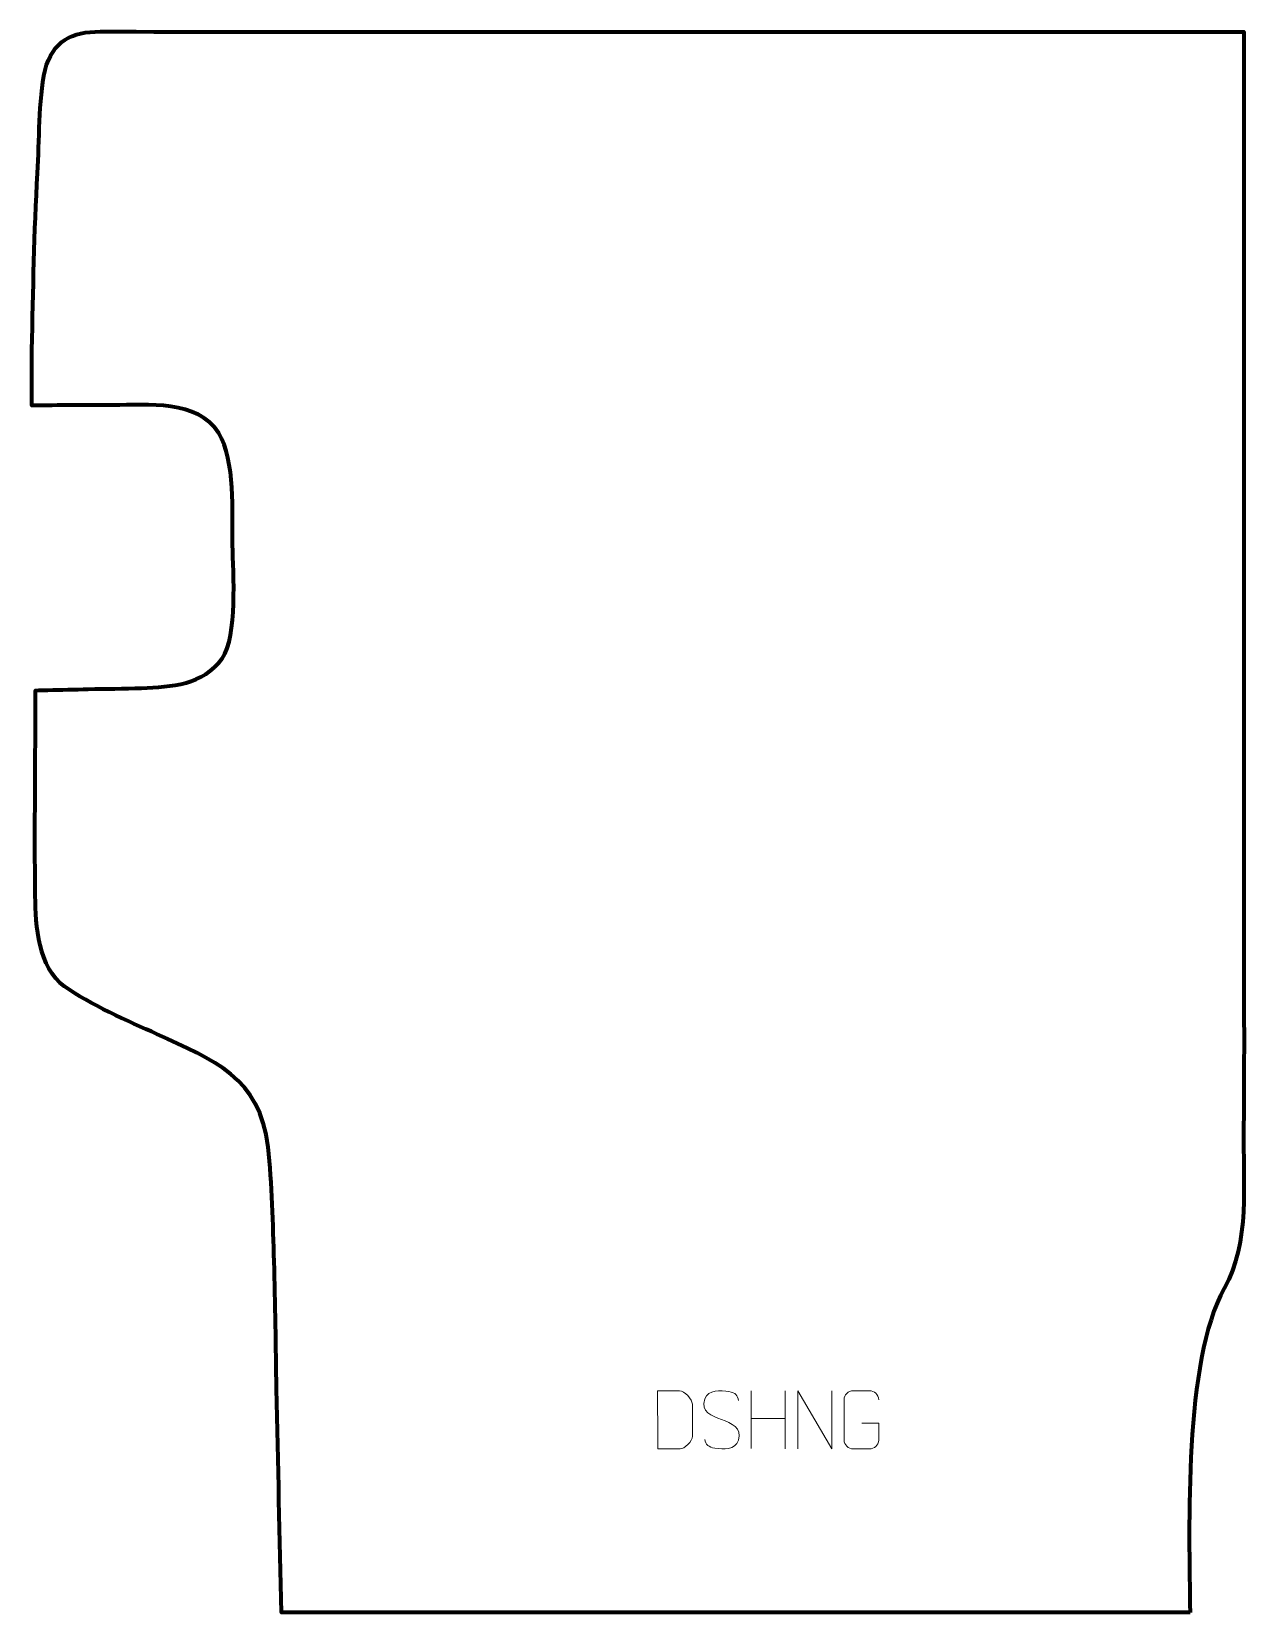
# Model space of a CAD drawing. Header units: millimetres. Extents: x 1002 to 1526, y 38 to 718.
import ezdxf

# ---------------------------------------------------------------- set-up
doc = ezdxf.new("R2010")
doc.units = ezdxf.units.MM
doc.header["$MEASUREMENT"] = 0
doc.layers.add('layer 2', color=7, linetype='Continuous')
doc.layers.add('layer 3', color=7, linetype='Continuous')

msp = doc.modelspace()

# ---------------------------------------------------------------- linework, layer by layer
at = {"layer": 'layer 2', "color": 142, "lineweight": 9}
for points, knots in [([(1271.3902, 107.8583), (1273.7266, 107.8587), (1278.6862, 107.8347), (1281.0221, 107.8343), (1281.0221, 107.8343), (1282.9508, 107.7287), (1286.2757, 111.2771), (1286.2645, 113.2982), (1286.2645, 113.2982), (1286.2641, 119.0793), (1286.2641, 121.2532), (1286.2645, 127.0335), (1286.2645, 127.0335), (1286.2602, 129.1757), (1282.8793, 132.8428), (1280.7228, 132.8293), (1280.7228, 132.8293), (1278.3926, 132.8293), (1273.6593, 132.8293), (1271.3287, 132.8293), (1271.3287, 132.8293), (1271.3291, 127.0714), (1271.3906, 113.6165), (1271.3902, 107.8583)], [0, 0, 0, 0, 0.14285714, 0.14285714, 0.14285714, 0.14285714, 0.28571429, 0.28571429, 0.28571429, 0.28571429, 0.42857143, 0.42857143, 0.42857143, 0.42857143, 0.57142857, 0.57142857, 0.57142857, 0.57142857, 0.71428571, 0.71428571, 0.71428571, 0.71428571, 1, 1, 1, 1]), ([(1298.8404, 120.5049), (1294.584, 121.9781), (1289.6665, 123.7773), (1291.6754, 129.3082), (1291.6754, 129.3082), (1293.1818, 133.456), (1298.4054, 133.0667), (1302.0158, 132.4645), (1302.0158, 132.4645), (1304.8819, 131.9864), (1305.7483, 130.7708), (1306.0594, 128.6828)], [0, 0, 0, 0, 0.25, 0.25, 0.25, 0.25, 0.5, 0.5, 0.5, 0.5, 1, 1, 1, 1]), ([(1331.5699, 107.8301), (1331.5699, 107.8301), (1331.5699, 132.8313), (1331.5699, 132.8313), (1331.5699, 132.8313), (1331.5699, 132.8313), (1346.2526, 107.8301), (1346.2526, 107.8301), (1346.2526, 107.8301), (1346.2526, 107.8301), (1346.2526, 132.8313), (1346.2526, 132.8313)], [0, 0, 0, 0, 0.25, 0.25, 0.25, 0.25, 0.5, 0.5, 0.5, 0.5, 1, 1, 1, 1]), ([(1359.2048, 118.8368), (1359.2048, 118.8368), (1366.3866, 118.8368), (1366.3866, 118.8368), (1366.3866, 118.8368), (1366.3866, 118.8368), (1366.3866, 111.655), (1366.3866, 111.655), (1366.3866, 111.655), (1366.2466, 109.3272), (1364.5662, 107.8448), (1362.4144, 107.834), (1362.4144, 107.834), (1360.078, 107.8343), (1357.7416, 107.8343), (1355.4057, 107.834), (1355.4057, 107.834), (1353.4771, 107.7283), (1351.5012, 109.6165), (1351.5123, 111.6376), (1351.5123, 111.6376), (1351.5128, 117.4187), (1351.5128, 123.1994), (1351.5123, 128.9797), (1351.5123, 128.9797), (1351.5166, 131.1219), (1353.2667, 132.8444), (1355.4231, 132.831), (1355.4231, 132.831), (1357.7533, 132.831), (1360.0838, 132.831), (1362.4144, 132.831), (1362.4144, 132.831), (1364.3648, 132.8664), (1366.36, 131.3721), (1366.3866, 128.9297)], [0, 0, 0, 0, 0.1, 0.1, 0.1, 0.1, 0.2, 0.2, 0.2, 0.2, 0.3, 0.3, 0.3, 0.3, 0.4, 0.4, 0.4, 0.4, 0.5, 0.5, 0.5, 0.5, 0.6, 0.6, 0.6, 0.6, 0.7, 0.7, 0.7, 0.7, 0.8, 0.8, 0.8, 0.8, 1, 1, 1, 1]), ([(1298.8404, 120.5048), (1302.8666, 118.8549), (1307.9057, 116.963), (1306.0682, 111.5925), (1306.0682, 111.5925), (1304.6056, 107.318), (1299.6855, 107.5752), (1295.9522, 108.1309), (1295.9522, 108.1309), (1293.197, 108.5415), (1291.9738, 109.7573), (1291.5951, 111.8735)], [0, 0, 0, 0, 0.25, 0.25, 0.25, 0.25, 0.5, 0.5, 0.5, 0.5, 1, 1, 1, 1])]:
    msp.add_open_spline(points, degree=3, knots=knots, dxfattribs=at)
for points in [[(1311.5375, 132.8313), (1311.5375, 132.8313), (1311.5375, 108.0064), (1311.5375, 108.0064)], [(1326.2088, 132.8313), (1326.2088, 132.8313), (1326.2088, 107.8301), (1326.2088, 107.8301)], [(1311.5375, 120.9263), (1311.5375, 120.9263), (1326.2088, 120.9267), (1326.2088, 120.9267)]]:
    msp.add_open_spline(points, degree=3, dxfattribs=at)
at = {"layer": 'layer 3', "color": 242, "lineweight": 158}
msp.add_open_spline([(1500.2593, 37.5022), (1499.8993, 74.0463), (1497.4353, 145.4935), (1514.9693, 176.8412), (1514.9693, 176.8412), (1526.2154, 196.9472), (1522.9563, 221.7372), (1523.2734, 246.1479), (1523.2734, 246.1479), (1523.6697, 276.6481), (1523.3774, 307.4427), (1523.3735, 337.9744), (1523.3735, 337.9744), (1523.3572, 464.4605), (1523.3841, 590.9465), (1523.3843, 717.4326), (1523.3843, 717.4326), (1359.4866, 717.3759), (1195.588, 717.3908), (1031.6926, 717.5022), (1031.6926, 717.5022), (1019.3385, 717.5105), (1011.3584, 713.5776), (1007.9301, 700.9394), (1007.9301, 700.9394), (1005.096, 687.7658), (1005.5246, 670.4856), (1004.7086, 656.6703), (1004.7086, 656.6703), (1003.212, 631.1584), (1002.8237, 606.1351), (1002.317, 580.6249), (1002.317, 580.6249), (1002.1608, 572.7642), (1002.2996, 564.6221), (1002.2996, 556.7304), (1002.2996, 556.7304), (1013.9198, 556.7503), (1025.5401, 556.7703), (1037.1603, 556.7902), (1037.1603, 556.7902), (1052.0922, 556.9594), (1073.478, 559.2572), (1082.6189, 544.7817), (1082.6189, 544.7817), (1089.8112, 532.8543), (1088.4398, 510.5922), (1088.5805, 496.6075), (1088.5805, 496.6075), (1088.7944, 484.377), (1090.8615, 457.7403), (1084.0927, 447.8522), (1084.0927, 447.8522), (1075.9286, 436.4603), (1062.3948, 435.6482), (1049.4457, 435.1246), (1049.4457, 435.1246), (1041.9121, 434.8199), (1034.0834, 434.8537), (1026.4934, 434.6748), (1026.4934, 434.6748), (1020.6979, 434.5383), (1014.9025, 434.4018), (1009.107, 434.2653), (1009.107, 434.2653), (1007.3683, 434.2243), (1005.6297, 434.1834), (1003.891, 434.1424), (1003.891, 434.1424), (1003.8234, 404.6813), (1003.3492, 375.1487), (1003.7134, 345.6966), (1003.7134, 345.6966), (1003.8741, 332.705), (1004.9737, 315.0925), (1016.3428, 306.6983), (1016.3428, 306.6983), (1026.9712, 299.133), (1043.8552, 291.8005), (1056.008, 286.2724), (1056.008, 286.2724), (1080.4979, 275.1782), (1100.4022, 267.6577), (1103.8204, 237.6366), (1103.8204, 237.6366), (1105.5754, 221.8709), (1105.9693, 204.4259), (1106.4579, 188.4848), (1106.4579, 188.4848), (1107.0159, 170.2818), (1107.1235, 151.8684), (1107.5102, 133.6258), (1107.5102, 133.6258), (1108.1892, 101.5846), (1108.8682, 69.5434), (1109.5473, 37.5022), (1109.5473, 37.5022), (1109.5473, 37.5022), (1500.2593, 37.5022), (1500.2593, 37.5022)], degree=3, knots=[0, 0, 0, 0, 0.03846154, 0.03846154, 0.03846154, 0.03846154, 0.07692308, 0.07692308, 0.07692308, 0.07692308, 0.11538462, 0.11538462, 0.11538462, 0.11538462, 0.15384615, 0.15384615, 0.15384615, 0.15384615, 0.19230769, 0.19230769, 0.19230769, 0.19230769, 0.23076923, 0.23076923, 0.23076923, 0.23076923, 0.26923077, 0.26923077, 0.26923077, 0.26923077, 0.30769231, 0.30769231, 0.30769231, 0.30769231, 0.34615385, 0.34615385, 0.34615385, 0.34615385, 0.38461538, 0.38461538, 0.38461538, 0.38461538, 0.42307692, 0.42307692, 0.42307692, 0.42307692, 0.46153846, 0.46153846, 0.46153846, 0.46153846, 0.5, 0.5, 0.5, 0.5, 0.53846154, 0.53846154, 0.53846154, 0.53846154, 0.57692308, 0.57692308, 0.57692308, 0.57692308, 0.61538462, 0.61538462, 0.61538462, 0.61538462, 0.65384615, 0.65384615, 0.65384615, 0.65384615, 0.69230769, 0.69230769, 0.69230769, 0.69230769, 0.73076923, 0.73076923, 0.73076923, 0.73076923, 0.76923077, 0.76923077, 0.76923077, 0.76923077, 0.80769231, 0.80769231, 0.80769231, 0.80769231, 0.84615385, 0.84615385, 0.84615385, 0.84615385, 0.88461538, 0.88461538, 0.88461538, 0.88461538, 0.92307692, 0.92307692, 0.92307692, 0.92307692, 1, 1, 1, 1], dxfattribs=at)

doc.saveas('drawing.dxf')
